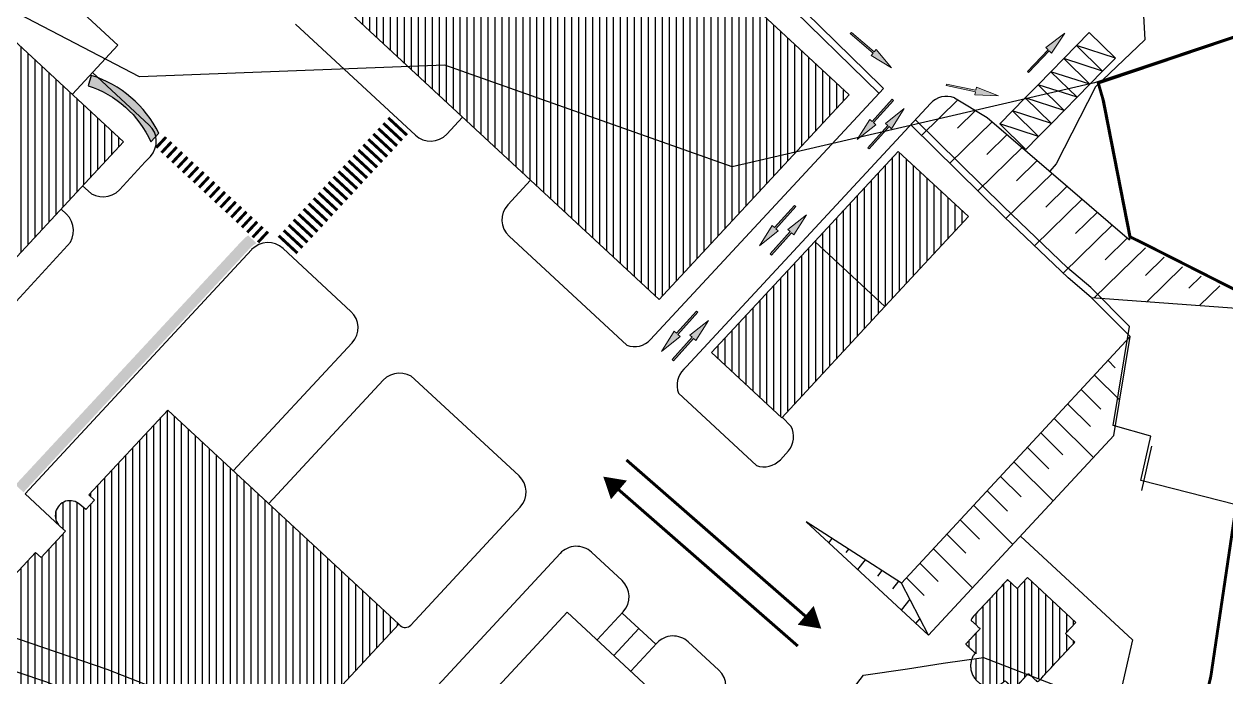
# Model space of a CAD drawing. Header units: millimetres. Extents: x 0 to 841000, y 0 to 594000.
# Drawn here: x 529020 to 693280, y 292926 to 382214 of the extents above; entities that cross this region are included whole.
import ezdxf

# ---------------------------------------------------------------- set-up
doc = ezdxf.new("R2010")
doc.units = ezdxf.units.MM
doc.header["$LTSCALE"] = 1000
doc.linetypes.add('XR-SITE PLAN$0$PHANTOM-GAUN', pattern=[30, 20, -2, 2, -2, 2, -2])
doc.linetypes.add('XREF-ROOF PLAN$0$H1', pattern=[1, 0.5, -0.5])
for name, color, linetype in [('3', 2, 'Continuous'), ('ETC-9', 9, 'Continuous'), ('XR-PLAN$0$주차장', 252, 'Continuous'), ('XR-SITE PLAN$0$ETC-8', 252, 'Continuous'), ('XR-SITE PLAN$0$건물', 3, 'Continuous'), ('XR-SITE PLAN$0$대지경계선', 2, 'XR-SITE PLAN$0$PHANTOM-GAUN'), ('XR-SITE PLAN$0$입면선', 252, 'Continuous'), ('보행로 도색', 3, 'Continuous')]:
    doc.layers.add(name, color=color, linetype=linetype)
doc.layers.add('XR-PL-B3F$0$ETC-차량동선', color=251, linetype='Continuous', lineweight=13)

# ---------------------------------------------------------------- blocks, each defined once
blk = doc.blocks.new('XR-PLAN$0$확장형주차')
at = {"layer": 'XR-PLAN$0$주차장'}
blk.add_line((-2500, 5100), (0, 100), dxfattribs=at)
at = {"layer": 'XR-PLAN$0$주차장', "color": 5}
blk.add_lwpolyline([(-2500, 100), (0, 100), (0, 5100), (-2500, 5100)], close=True, dxfattribs=at)

msp = doc.modelspace()

# ---------------------------------------------------------------- hatches: boundary and pattern name
h = msp.add_hatch(color=254)
h.dxf.hatch_style = 1
h.paths.add_polyline_path([(538215, 375196), (537761, 373766, -0.2136692), (546349, 366108), (547448, 367291, 0.203108)])
h = msp.add_hatch(color=254)
h.dxf.hatch_style = 1
h.paths.add_polyline_path([(559904, 351561, -0.0844976), (560792, 352243), (559648, 353304, 0.0576968), (558803, 352580), (527846, 319201), (528946, 318181)])
at = {"layer": 'XR-PL-B3F$0$ETC-차량동선'}
for points in [[(642084, 381065), (645197, 378412), (645482, 378745), (647572, 376243), (644771, 377911), (645055, 378245), (641942, 380899)], [(642084, 381065), (645197, 378412), (645482, 378745), (647572, 376243), (644771, 377911), (645055, 378245), (641942, 380899)], [(642084, 381065), (645197, 378412), (645482, 378745), (647572, 376243), (644771, 377911), (645055, 378245), (641942, 380899)], [(642084, 381065), (645197, 378412), (645482, 378745), (647572, 376243), (644771, 377911), (645055, 378245), (641942, 380899)], [(642084, 381065), (645197, 378412), (645482, 378745), (647572, 376243), (644771, 377911), (645055, 378245), (641942, 380899)], [(666151, 375729), (668962, 378701), (668643, 379002), (671250, 380961), (669439, 378250), (669121, 378551), (666311, 375578)], [(666151, 375729), (668962, 378701), (668643, 379002), (671250, 380961), (669439, 378250), (669121, 378551), (666311, 375578)], [(666151, 375729), (668962, 378701), (668643, 379002), (671250, 380961), (669439, 378250), (669121, 378551), (666311, 375578)], [(666151, 375729), (668962, 378701), (668643, 379002), (671250, 380961), (669439, 378250), (669121, 378551), (666311, 375578)], [(666151, 375729), (668962, 378701), (668643, 379002), (671250, 380961), (669439, 378250), (669121, 378551), (666311, 375578)], [(655075, 374004), (659077, 373160), (659168, 373589), (662199, 372389), (658941, 372517), (659032, 372945), (655029, 373790)], [(655075, 374004), (659077, 373160), (659168, 373589), (662199, 372389), (658941, 372517), (659032, 372945), (655029, 373790)], [(655075, 374004), (659077, 373160), (659168, 373589), (662199, 372389), (658941, 372517), (659032, 372945), (655029, 373790)], [(655075, 374004), (659077, 373160), (659168, 373589), (662199, 372389), (658941, 372517), (659032, 372945), (655029, 373790)], [(655075, 374004), (659077, 373160), (659168, 373589), (662199, 372389), (658941, 372517), (659032, 372945), (655029, 373790)], [(647679, 371921), (644951, 368873), (644625, 369165), (642889, 366405), (645441, 368435), (645114, 368727), (647843, 371775)], [(647679, 371921), (644951, 368873), (644625, 369165), (642889, 366405), (645441, 368435), (645114, 368727), (647843, 371775)], [(647679, 371921), (644951, 368873), (644625, 369165), (642889, 366405), (645441, 368435), (645114, 368727), (647843, 371775)], [(647679, 371921), (644951, 368873), (644625, 369165), (642889, 366405), (645441, 368435), (645114, 368727), (647843, 371775)], [(647679, 371921), (644951, 368873), (644625, 369165), (642889, 366405), (645441, 368435), (645114, 368727), (647843, 371775)], [(644359, 365278), (647087, 368326), (646761, 368618), (649313, 370648), (647577, 367888), (647251, 368180), (644523, 365132)], [(644359, 365278), (647087, 368326), (646761, 368618), (649313, 370648), (647577, 367888), (647251, 368180), (644523, 365132)], [(644359, 365278), (647087, 368326), (646761, 368618), (649313, 370648), (647577, 367888), (647251, 368180), (644523, 365132)], [(644359, 365278), (647087, 368326), (646761, 368618), (649313, 370648), (647577, 367888), (647251, 368180), (644523, 365132)], [(644359, 365278), (647087, 368326), (646761, 368618), (649313, 370648), (647577, 367888), (647251, 368180), (644523, 365132)], [(634331, 357417), (631603, 354369), (631277, 354662), (629541, 351902), (632093, 353931), (631766, 354223), (634495, 357271)], [(634331, 357417), (631603, 354369), (631277, 354662), (629541, 351902), (632093, 353931), (631766, 354223), (634495, 357271)], [(634331, 357417), (631603, 354369), (631277, 354662), (629541, 351902), (632093, 353931), (631766, 354223), (634495, 357271)], [(634331, 357417), (631603, 354369), (631277, 354662), (629541, 351902), (632093, 353931), (631766, 354223), (634495, 357271)], [(634331, 357417), (631603, 354369), (631277, 354662), (629541, 351902), (632093, 353931), (631766, 354223), (634495, 357271)], [(631011, 350774), (633739, 353822), (633413, 354115), (635965, 356144), (634229, 353384), (633903, 353676), (631175, 350628)], [(631011, 350774), (633739, 353822), (633413, 354115), (635965, 356144), (634229, 353384), (633903, 353676), (631175, 350628)], [(631011, 350774), (633739, 353822), (633413, 354115), (635965, 356144), (634229, 353384), (633903, 353676), (631175, 350628)], [(631011, 350774), (633739, 353822), (633413, 354115), (635965, 356144), (634229, 353384), (633903, 353676), (631175, 350628)], [(631011, 350774), (633739, 353822), (633413, 354115), (635965, 356144), (634229, 353384), (633903, 353676), (631175, 350628)], [(620929, 342967), (618201, 339919), (617875, 340211), (616139, 337451), (618691, 339480), (618364, 339773), (621092, 342821)], [(620929, 342967), (618201, 339919), (617875, 340211), (616139, 337451), (618691, 339480), (618364, 339773), (621092, 342821)], [(620929, 342967), (618201, 339919), (617875, 340211), (616139, 337451), (618691, 339480), (618364, 339773), (621092, 342821)], [(620929, 342967), (618201, 339919), (617875, 340211), (616139, 337451), (618691, 339480), (618364, 339773), (621092, 342821)], [(620929, 342967), (618201, 339919), (617875, 340211), (616139, 337451), (618691, 339480), (618364, 339773), (621092, 342821)], [(617609, 336323), (620337, 339371), (620011, 339664), (622562, 341693), (620827, 338933), (620501, 339225), (617772, 336177)], [(617609, 336323), (620337, 339371), (620011, 339664), (622562, 341693), (620827, 338933), (620501, 339225), (617772, 336177)], [(617609, 336323), (620337, 339371), (620011, 339664), (622562, 341693), (620827, 338933), (620501, 339225), (617772, 336177)], [(617609, 336323), (620337, 339371), (620011, 339664), (622562, 341693), (620827, 338933), (620501, 339225), (617772, 336177)], [(617609, 336323), (620337, 339371), (620011, 339664), (622562, 341693), (620827, 338933), (620501, 339225), (617772, 336177)]]:
    msp.add_hatch(color=256, dxfattribs=at).paths.add_polyline_path(points)
at = {"layer": 'XR-SITE PLAN$0$ETC-8'}
h = msp.add_hatch(dxfattribs=at)
h.set_pattern_fill('ANSI31', color=256, scale=300, angle=45)
h.paths.add_polyline_path([(575002, 408658), (561836, 420868), (548767, 406776), (561933, 394566)])
h.paths.add_polyline_path([(585019, 418799), (580003, 423451), (576383, 419548), (581400, 414896)])
h.paths.add_polyline_path([(598451, 412734), (572494, 384746), (581483, 376410), (586512, 376607), (625790, 362701), (634539, 364725), (641788, 372542)])
h.paths.add_polyline_path([(586512, 376607), (581483, 376410), (615831, 344554), (634539, 364725), (625790, 362701)])
h = msp.add_hatch(dxfattribs=at)
h.set_pattern_fill('ANSI31', color=256, scale=300, angle=45)
h.paths.add_polyline_path([(442527, 349131), (438612, 352739), (429739, 343109), (433655, 339502)])
h.paths.add_polyline_path([(542628, 366114), (517942, 389008), (509593, 393375), (493313, 403339), (431180, 336344), (439076, 329021), (439436, 329161), (448714, 328985), (452934, 328821), (457541, 328352), (461455, 328689), (460632, 334256), (459805, 340324), (459818, 349890), (460789, 358110), (460943, 359960), (461222, 366675), (470554, 368128), (474066, 360398), (478173, 351137), (468394, 340372), (468018, 331743), (470756, 324115), (476929, 319990), (482799, 316825), (487425, 314339), (492393, 311949)])
h.paths.add_polyline_path([(474066, 360398), (470554, 368128), (461222, 366675), (460943, 359960), (460789, 358110), (459818, 349890), (459805, 340324), (460632, 334256), (461455, 328689), (457541, 328352), (452934, 328821), (448714, 328985), (439436, 329161), (439076, 329021), (446215, 322400), (457768, 323704), (459695, 322667), (465539, 319991), (474693, 315588), (478814, 313597), (483217, 311427), (488972, 308580), (489179, 308483), (492393, 311949), (487425, 314339), (482799, 316825), (476929, 319990), (470756, 324115), (468018, 331743), (468394, 340372), (478173, 351137)])
h.paths.add_polyline_path([(483217, 311427), (478814, 313597), (474693, 315588), (465539, 319991), (459695, 322667), (457768, 323704), (446215, 322400), (476251, 294543), (489179, 308483), (488972, 308580)])
h.paths.add_polyline_path([(497556, 407915), (493313, 403339), (509593, 393375), (517942, 389008)])
h.paths.add_polyline_path([(580231, 300151), (561653, 317381), (540069, 294107), (540341, 294014), (556261, 287727), (567237, 283367, 0.5209097), (567688, 286625), (566952, 287356), (568146, 288644), (568921, 287956)])
h.paths.add_polyline_path([(556261, 287727), (540341, 294014), (540069, 294107), (536645, 290415), (560236, 281112), (560915, 280847), (564198, 284387), (564958, 283682, 0.3150025), (567237, 283367)])
h.paths.add_polyline_path([(561619, 280082), (560859, 280787), (560915, 280847), (560236, 281112), (536645, 290415), (519443, 271868), (538021, 254638)])
h.paths.add_polyline_path([(536645, 290415), (531994, 292252), (520891, 296014), (518444, 296856), (506447, 283920), (519443, 271868)])
h.paths.add_polyline_path([(521701, 300367), (518444, 296856), (520891, 296014), (531994, 292252), (536602, 290432), (536645, 290415), (540069, 294107)])
h.paths.add_polyline_path([(561653, 317381), (548657, 329433), (537896, 317829), (538640, 317108), (537446, 315820), (536662, 316499, 1), (533932, 313556), (534692, 312851), (531353, 309251), (530593, 309956), (521701, 300367), (540069, 294107)])
h.paths.add_polyline_path([(500129, 271925), (497616, 274256), (496595, 273156), (499109, 270825)])
h.paths.add_polyline_path([(474961, 385250), (478086, 388722), (477300, 389429), (474175, 385957)], flags=25)
h.paths.add_polyline_path([(471860, 297013), (473454, 295579), (474196, 296404), (472602, 297838)], flags=25)
h.paths.add_polyline_path([(471526, 296285), (474998, 293161), (475706, 293947), (472234, 297071)], flags=9)
h = msp.add_hatch(dxfattribs=at)
h.set_pattern_fill('ANSI31', color=256, scale=300, angle=45)
h.paths.add_polyline_path([(515769, 266275), (506477, 257153), (515938, 248378), (524786, 257257)])
h.paths.add_polyline_path([(640374, 224486), (637814, 221726), (640753, 211365), (657462, 208637)])
h.paths.add_polyline_path([(637814, 221726), (632442, 215933), (636644, 212036), (640753, 211365)])
h.paths.add_polyline_path([(640753, 211365), (636644, 212036), (641961, 207105)])
h.paths.add_polyline_path([(657462, 208637), (640753, 211365), (641961, 207105), (649530, 200085)])
h.paths.add_polyline_path([(672763, 300394), (666157, 306521), (664762, 305017), (663441, 306241), (658358, 300760), (659678, 299536), (657707, 297410), (659736, 295528), (660146, 295586), (666149, 293262), (666285, 293408), (666654, 293066), (667900, 292583), (672648, 297703), (671368, 298889)])
edge = h.paths.add_edge_path()
edge.add_line((659736, 295528), (658536, 295360))
edge.add_ellipse((661166, 294443), major_axis=(665, 2740), ratio=0.9877038, start_angle=84.41698, end_angle=237.16505)
edge.add_line((663090, 292417), (659736, 295528))
h.paths.add_polyline_path([(660146, 295586), (659736, 295528), (663090, 292417), (664313, 291283), (666149, 293262)])
h.paths.add_polyline_path([(658073, 355890), (648486, 364781), (637089, 352491), (646676, 343600)])
h.paths.add_polyline_path([(646676, 343600), (637089, 352491), (622978, 337276), (632564, 328385)])

# ---------------------------------------------------------------- linework, layer by layer
at = {"layer": '3', "color": 251, "linetype": 'Continuous'}
for points in [[(608186, 320321, 0, 3375, 0), (610323, 318503, 2250, 2250, 0)], [(637977, 299535, 0, 3375, 0), (635840, 301353, 2250, 2250, 0)]]:
    msp.add_lwpolyline(points, format="xyseb", dxfattribs=at)
at = {"layer": '3', "color": 252, "linetype": 'XREF-ROOF PLAN$0$H1', "ltscale": 5, "const_width": 400}
for points in [[(635785, 301261), (611346, 322604)], [(610323, 318503), (634761, 297160)]]:
    msp.add_lwpolyline(points, dxfattribs=at)
at = {"layer": 'ETC-9', "color": 8, "ltscale": 40}
for points in [[(721705, 389718), (675296, 374153), (625790, 362701), (586512, 376607), (544780, 374971), (509593, 393375), (489545, 405645), (436357, 417505), (401580, 431411)], [(519519, 301111), (540341, 294014), (556261, 287727), (571402, 281713), (581606, 280834), (591633, 273328), (599948, 263631), (610152, 259458), (628444, 273430), (633012, 279186), (643753, 293170), (649761, 294021), (654635, 294811), (660146, 295586), (671331, 291255), (677954, 288695), (679606, 287920), (689281, 284949)], [(687651, 278155), (685664, 278170), (677748, 282766), (666711, 289123), (664367, 289230), (655585, 289825), (648474, 289555), (643741, 287039), (641315, 274580), (637085, 269575), (633663, 267229), (624288, 260822), (620025, 257926), (610671, 254769), (602083, 257142), (586270, 269613), (578891, 273045), (570731, 277005), (560236, 281112), (536602, 290432), (531994, 292252), (520891, 296014)]]:
    msp.add_lwpolyline(points, dxfattribs=at)
at = {"layer": 'XR-PL-B3F$0$ETC-차량동선'}
for points in [[(641942, 380899), (642084, 381065), (645197, 378412), (645482, 378745), (647572, 376243), (644771, 377911), (645055, 378245)], [(641942, 380899), (642084, 381065), (645197, 378412), (645482, 378745), (647572, 376243), (644771, 377911), (645055, 378245)], [(666311, 375578), (666151, 375729), (668962, 378701), (668643, 379002), (671250, 380961), (669439, 378250), (669121, 378551)], [(666311, 375578), (666151, 375729), (668962, 378701), (668643, 379002), (671250, 380961), (669439, 378250), (669121, 378551)], [(655029, 373790), (655075, 374004), (659077, 373160), (659168, 373589), (662199, 372389), (658941, 372517), (659032, 372945)], [(655029, 373790), (655075, 374004), (659077, 373160), (659168, 373589), (662199, 372389), (658941, 372517), (659032, 372945)], [(647843, 371775), (647679, 371921), (644951, 368873), (644625, 369165), (642889, 366405), (645441, 368435), (645114, 368727)], [(647843, 371775), (647679, 371921), (644951, 368873), (644625, 369165), (642889, 366405), (645441, 368435), (645114, 368727)], [(644523, 365132), (644359, 365278), (647087, 368326), (646761, 368618), (649313, 370648), (647577, 367888), (647251, 368180)], [(644523, 365132), (644359, 365278), (647087, 368326), (646761, 368618), (649313, 370648), (647577, 367888), (647251, 368180)], [(634495, 357271), (634331, 357417), (631603, 354369), (631277, 354662), (629541, 351902), (632093, 353931), (631766, 354223)], [(634495, 357271), (634331, 357417), (631603, 354369), (631277, 354662), (629541, 351902), (632093, 353931), (631766, 354223)], [(631175, 350628), (631011, 350774), (633739, 353822), (633413, 354115), (635965, 356144), (634229, 353384), (633903, 353676)], [(631175, 350628), (631011, 350774), (633739, 353822), (633413, 354115), (635965, 356144), (634229, 353384), (633903, 353676)], [(621092, 342821), (620929, 342967), (618201, 339919), (617875, 340211), (616139, 337451), (618691, 339480), (618364, 339773)], [(621092, 342821), (620929, 342967), (618201, 339919), (617875, 340211), (616139, 337451), (618691, 339480), (618364, 339773)], [(617772, 336177), (617609, 336323), (620337, 339371), (620011, 339664), (622562, 341693), (620827, 338933), (620501, 339225)], [(617772, 336177), (617609, 336323), (620337, 339371), (620011, 339664), (622562, 341693), (620827, 338933), (620501, 339225)]]:
    msp.add_lwpolyline(points, close=True, dxfattribs=at)
at = {"layer": 'XR-SITE PLAN$0$건물', "color": 7}
for points in [[(641788, 372542), (598451, 412734), (572494, 384746), (615831, 344554)], [(542628, 366114), (497556, 407915), (431180, 336344), (476251, 294543)], [(637089, 352491), (622978, 337276), (632564, 328385), (646676, 343600)], [(568921, 287956), (568146, 288644), (568921, 287956), (580231, 300151)], [(671368, 298889), (672763, 300394), (671368, 298889), (672648, 297703)]]:
    msp.add_lwpolyline(points, close=True, dxfattribs=at)
for points in [[(646676, 343600), (658073, 355890), (648486, 364781), (637089, 352491)], [(580231, 300151), (548657, 329433), (537896, 317829), (538640, 317108), (537446, 315820), (536662, 316499)], [(533932, 313556), (534692, 312851), (531353, 309251), (530593, 309956), (506447, 283920), (538021, 254638), (561619, 280082)], [(664762, 305017), (663441, 306241), (664762, 305017), (666157, 306521), (672763, 300394)]]:
    msp.add_lwpolyline(points, dxfattribs=at)
msp.add_arc((535297, 315027), 2007, 47.1562, 227.15631, dxfattribs=at)
msp.add_rational_spline([(663441, 306241), (660899, 303501), (658358, 300760), (659018, 300148), (659678, 299536), (658693, 298473), (657707, 297410), (658355, 296809), (659003, 296207), (657353, 294145), (659276, 292362), (661199, 290579), (663090, 292417), (663702, 291850), (664313, 291283), (665299, 292346), (666285, 293408), (666925, 292815), (667565, 292222), (670106, 294962), (672648, 297703)], [1, 1, 1, 1, 1, 1, 1, 1, 1, 0.728995080778, 1, 0.728995080778, 1, 1, 1, 1, 1, 1, 1, 1, 1], degree=2, knots=[0, 0, 0, 1, 1, 2, 2, 3, 3, 4, 4, 5.5078872, 5.5078872, 7.0157744, 7.0157744, 8.0157744, 8.0157744, 9.0157744, 9.0157744, 10.0157744, 10.0157744, 11.0157744, 11.0157744, 11.0157744], dxfattribs=at)
at = {"layer": 'XR-SITE PLAN$0$대지경계선', "const_width": 400}
for points in [[(702363, 383121), (675831, 374146), (676560, 371618), (680181, 353108), (681791, 352328), (695009, 345630)], [(696079, 325855), (691211, 292992), (689212, 284665), (687598, 277934), (680192, 247084), (679522, 244292), (676198, 241668), (674744, 236383), (672140, 236999), (659943, 238149), (654910, 238538), (658328, 229541), (659613, 226170), (661753, 220541), (665006, 210677), (664980, 210421), (664739, 208102), (663907, 200473), (663771, 191655), (663739, 187653), (663567, 185312)]]:
    msp.add_lwpolyline(points, dxfattribs=at)
at = {"layer": 'XR-SITE PLAN$0$입면선'}
for p, q in [((602659, 415047), (645867, 372728)), ((541844, 379323), (504653, 413816)), ((646163, 373738), (630830, 388755)), ((582499, 367007), (566101, 382214)), ((535621, 372613), (541844, 379323)), ((546123, 368394), (538373, 375581)), ((614650, 339068), (646498, 373408)), ((646498, 373408), (646163, 373738)), ((676074, 373168), (680110, 352714)), ((618947, 334739), (652903, 371352)), ((651686, 366990), (656656, 371842)), ((656166, 372138), (660623, 369448)), ((656574, 367991), (659043, 370401)), ((586789, 367168), (588943, 369491)), ((662985, 355841), (650209, 368447)), ((662903, 357221), (650838, 369125)), ((655528, 363199), (661318, 368851)), ((660623, 369448), (680110, 352714)), ((660611, 364389), (663373, 367086)), ((659371, 359407), (665428, 365322)), ((542058, 359547), (545596, 363362)), ((546284, 364103), (545596, 363362)), ((664647, 360787), (667483, 363557)), ((663217, 355619), (669539, 361792)), ((537026, 360073), (537768, 359385)), ((595136, 357495), (598253, 360856)), ((668684, 357186), (671594, 360027)), ((667118, 351886), (673649, 358262)), ((534074, 356890), (534816, 356202)), ((671634, 348867), (662903, 357221)), ((672720, 353584), (675704, 356497)), ((671716, 347487), (662985, 355841)), ((611388, 338282), (595297, 353205)), ((671020, 348153), (677759, 354732)), ((514472, 329802), (534977, 351912)), ((564415, 351520), (573694, 342914)), ((675281, 344770), (682283, 351606)), ((676757, 349982), (679814, 352967)), ((529166, 317977), (560125, 351358)), ((682279, 347831), (684821, 350313)), ((674795, 346179), (671634, 348867)), ((682470, 344247), (687359, 349020)), ((674878, 344799), (671716, 347487)), ((688202, 346071), (689897, 347726)), ((680118, 340847), (674795, 346179)), ((689660, 343724), (692435, 346433)), ((680201, 339467), (674878, 344799)), ((674878, 344799), (696597, 343219)), ((677867, 327323), (680118, 340847)), ((557622, 321120), (573856, 338624)), ((680201, 339467), (648946, 305766)), ((677949, 325943), (680201, 339467)), ((677163, 336191), (678152, 335205)), ((562458, 316634), (578105, 333506)), ((596665, 320432), (582395, 333667)), ((675327, 334212), (678756, 330790)), ((673491, 332232), (676169, 329560)), ((629114, 321842), (618458, 331725)), ((671654, 330252), (674748, 327166)), ((669818, 328272), (675164, 322939)), ((683035, 325864), (677867, 327323)), ((677949, 325943), (652612, 298623)), ((667982, 326292), (670966, 323315)), ((681636, 319797), (683035, 325864)), ((632380, 322633), (633502, 323845)), ((666146, 324312), (669075, 321390)), ((683118, 324484), (681718, 318417)), ((664310, 322332), (669655, 316999)), ((662473, 320352), (665293, 317540)), ((694691, 316484), (681636, 319797)), ((533932, 313556), (529166, 317977)), ((660637, 318373), (663402, 315615)), ((581868, 300013), (596827, 316142)), ((658801, 316393), (664146, 311060)), ((652612, 298623), (635904, 314119)), ((648946, 305766), (635904, 314119)), ((656965, 314413), (659619, 311764)), ((655129, 312433), (657728, 309839)), ((680513, 297995), (665201, 312197)), ((639415, 311870), (638958, 311287)), ((653292, 310453), (658638, 305120)), ((602280, 309821), (532798, 234836)), ((610741, 306116), (606571, 309984)), ((641698, 310408), (641333, 309943)), ((643980, 308946), (642929, 307604)), ((646263, 307484), (645673, 306731)), ((651456, 308473), (653946, 305989)), ((648546, 306022), (647724, 304974)), ((652612, 298623), (648946, 305766)), ((649620, 306493), (652055, 304064)), ((650065, 303586), (648885, 302080)), ((607343, 297988), (610903, 301826)), ((615353, 297400), (610754, 301665)), ((651422, 300942), (650871, 300239)), ((580438, 299959), (580231, 300151)), ((609636, 295861), (613047, 299538)), ((611946, 293719), (615499, 297558)), ((619792, 297722), (623977, 293841)), ((680513, 297995), (678584, 289634)), ((611998, 293775), (611946, 293719))]:
    msp.add_line(p, q, dxfattribs=at)
for points in [[(633464, 395499), (640361, 388744), (644346, 397312), (673598, 391291), (681553, 391722), (682187, 380039), (675447, 373631), (670082, 363090), (669210, 362074)], [(633858, 327187), (632622, 328447)]]:
    msp.add_lwpolyline(points, dxfattribs=at)
msp.add_lwpolyline([(616295, 289686), (603242, 301792), (590871, 288453), (603924, 276347)], close=True, dxfattribs=at)
for centre, radius, start, end in [((655127, 369285), 3036, 69.99809, 137.21645), ((655127, 369285), 3036, 47.1562, 47.78945), ((544058, 366168), 3036, 317.1562, 47.1562), ((584563, 369232), 3036, 227.1562, 317.1562), ((539832, 361611), 3036, 227.1562, 317.1562), ((597362, 355431), 3036, 137.1562, 227.1562), ((532751, 353976), 3036, 317.1562, 47.1562), ((562351, 349294), 3036, 47.1562, 137.1562), ((571630, 340688), 3036, 317.1562, 47.1562), ((612426, 341135), 3036, 249.99809, 317.21645), ((580331, 331441), 3036, 47.1562, 137.1562), ((621293, 332811), 3036, 133.73206, 200.95041), ((631166, 325784), 3036, 320.31798, 27.53633), ((630152, 324695), 3036, 249.99809, 317.21645), ((594601, 318207), 3036, 317.1562, 47.1562), ((604506, 307758), 3036, 47.1562, 137.18173), ((608677, 303890), 3036, 317.1562, 47.1562), ((581126, 300701), 1012, 227.1562, 317.1562), ((617727, 295496), 3036, 47.1562, 137.21645), ((621912, 291615), 3036, 317.1562, 47.1562)]:
    msp.add_arc(centre, radius, start, end, dxfattribs=at)
at = {"layer": '보행로 도색', "color": 253}
msp.add_lwpolyline([(537761, 373766, -0.2136692), (546349, 366108), (547448, 367291, 0.203108), (538215, 375196)], format="xyb", close=True, dxfattribs=at)
at = {"layer": '보행로 도색', "color": 253, "const_width": 400}
for points in [[(581358, 367008), (578793, 369390)], [(579997, 365543), (577432, 367924)], [(580678, 366276), (578113, 368657)], [(547071, 365290), (548431, 366755)], [(578637, 364077), (576072, 366458)], [(579317, 364810), (576752, 367191)], [(547803, 364609), (549164, 366075)], [(548536, 363929), (549897, 365395)], [(549269, 363249), (550630, 364714)], [(577276, 362611), (574711, 364992)], [(577956, 363344), (575391, 365725)], [(550002, 362568), (551363, 364034)], [(550735, 361888), (552096, 363354)], [(575915, 361145), (573350, 363527)], [(576596, 361878), (574031, 364260)], [(551468, 361208), (552829, 362673)], [(552201, 360527), (553562, 361993)], [(552934, 359847), (554294, 361313)], [(573874, 358947), (571309, 361328)], [(574555, 359680), (571990, 362061)], [(575235, 360413), (572670, 362794)], [(553667, 359167), (555027, 360632)], [(554399, 358486), (555760, 359952)], [(572514, 357481), (569949, 359862)], [(573194, 358214), (570629, 360595)], [(555132, 357806), (556493, 359272)], [(555865, 357125), (557226, 358591)], [(556598, 356445), (557959, 357911)], [(571153, 356015), (568588, 358396)], [(571833, 356748), (569268, 359129)], [(557331, 355765), (558692, 357231)], [(558064, 355084), (559425, 356550)], [(569792, 354549), (567227, 356931)], [(570473, 355282), (567907, 357664)], [(558797, 354404), (560158, 355870)], [(559530, 353724), (560890, 355189)], [(567751, 352351), (565186, 354732)], [(568432, 353084), (565866, 355465)], [(569112, 353817), (566547, 356198)], [(560263, 353043), (561623, 354509)], [(560995, 352363), (562356, 353829)], [(566390, 350885), (563825, 353266)], [(567071, 351618), (564506, 353999)]]:
    msp.add_lwpolyline(points, dxfattribs=at)

# ---------------------------------------------------------------- block references
at = {"layer": 'XR-PLAN$0$주차장', "color": 5, "rotation": 225.5963478184011}
for p in [(672784, 379335), (672784, 379335), (672784, 379335), (671035, 377549), (671035, 377549), (671035, 377549), (669286, 375763), (669286, 375763), (669286, 375763), (667536, 373976), (667536, 373976), (667536, 373976), (665787, 372190), (665787, 372190), (665787, 372190), (664038, 370404), (664038, 370404), (664038, 370404), (662289, 368618), (662289, 368618), (662289, 368618)]:
    msp.add_blockref('XR-PLAN$0$확장형주차', p, dxfattribs=at)

doc.saveas('drawing.dxf')
